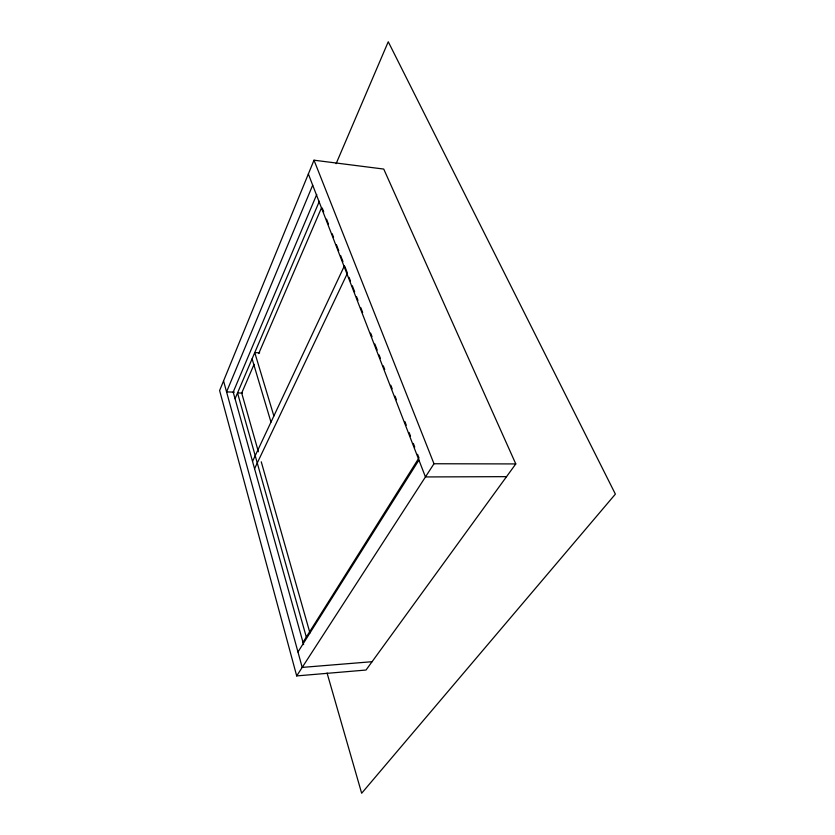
<?xml version="1.0" encoding="UTF-8"?>
<svg xmlns="http://www.w3.org/2000/svg" width="835" height="835" viewBox="0 0 835 835"><rect width="100%" height="100%" fill="white"/><g stroke="black" fill="none" stroke-linecap="round" stroke-linejoin="round"><path stroke-width="1.25" d="M314.002 160.195L219.615 390.529L296.696 675.912L366.022 670.035L515.79 463.926L383.745 169.067L314.002 160.195L433.981 463.749L296.696 675.912M312.687 185.182L226.567 391.897L234.353 392.137M316.747 194.451L233.195 392.095L303.627 644.599M235.052 398.754L319.377 201.256M336.119 163.681L388.254 41.75L615.385 494.122L361.659 793.25L327.07 673.031M254.08 364.331L241.701 393.066L258.401 451.798M258.714 353.56L321.652 207.487M252.525 461.411L344.438 265.791M254.56 468.696L347.381 273.369M303.001 642.324L418.993 457.893L417.542 454.323M297.97 651.978L418.919 460.054M372.076 661.706L302.197 667.405L223.55 380.917M506.542 476.649L425.443 476.942L308.355 173.972M433.981 463.749L515.79 463.926M242.286 393.087L237.526 392.941L306.309 637.063M259.654 352.829L254.758 352.6L273.87 415.987M322.31 208.249L323.719 211.881M326.537 219.156L328.405 224.01M332.163 233.706L333.572 237.338M336.39 244.613L338.728 250.677M340.607 255.52L342.955 261.585M344.834 266.428L347.172 272.492M349.051 277.345L350.46 280.977M352.339 285.831L354.677 291.885M356.555 296.738L357.964 300.37M360.783 307.645L362.661 312.499M370.636 333.102L372.045 336.735M374.852 344.01L377.201 350.074M379.08 354.917L380.489 358.559M383.296 365.834L384.705 369.467M390.801 385.227L392.21 388.859M395.028 396.134L396.437 399.777M404.881 421.591L406.29 425.224M409.098 432.499L410.507 436.141M413.325 443.406L414.734 447.049M252.087 358.841L270.978 422.134M261.251 461.797L309.962 632.993"/></g></svg>
